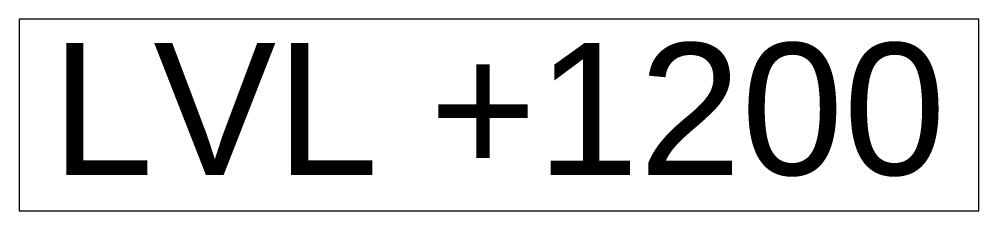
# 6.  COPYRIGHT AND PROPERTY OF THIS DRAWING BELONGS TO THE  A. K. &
# Model space of a CAD drawing. Header units: millimetres. Extents: x -3092162 to 4513894, y -12317808 to 1849994.
# Drawn here: x -907591 to -906333, y -12317808 to -12317557 of the extents above; entities that cross this region are included whole.
import ezdxf

# ---------------------------------------------------------------- set-up
doc = ezdxf.new("R2010")
doc.units = ezdxf.units.MM
doc.header["$LTSCALE"] = 2
doc.header["$MEASUREMENT"] = 0
doc.layers.add('TEXT', color=7, linetype='Continuous', lineweight=13)
doc.styles.add('arial', font='')
doc.styles.get('arial').set_extended_font_data('Arial')

msp = doc.modelspace()

# ---------------------------------------------------------------- linework, layer by layer
at = {"layer": 'TEXT'}
for p, q in [((-906332.8, -12317557.2), (-907590.6, -12317557.2)), ((-907590.6, -12317557.2), (-907590.6, -12317807.9)), ((-906332.8, -12317807.9), (-906332.8, -12317557.2)), ((-907590.6, -12317807.9), (-906332.8, -12317807.9))]:
    msp.add_line(p, q, dxfattribs=at)

# ---------------------------------------------------------------- texts
at = {"layer": 'TEXT', "lineweight": 50, "style": 'arial'}
msp.add_text('LVL +1200', height=172.5, dxfattribs=at).set_placement((-907548.6, -12317761))

doc.saveas('drawing.dxf')
